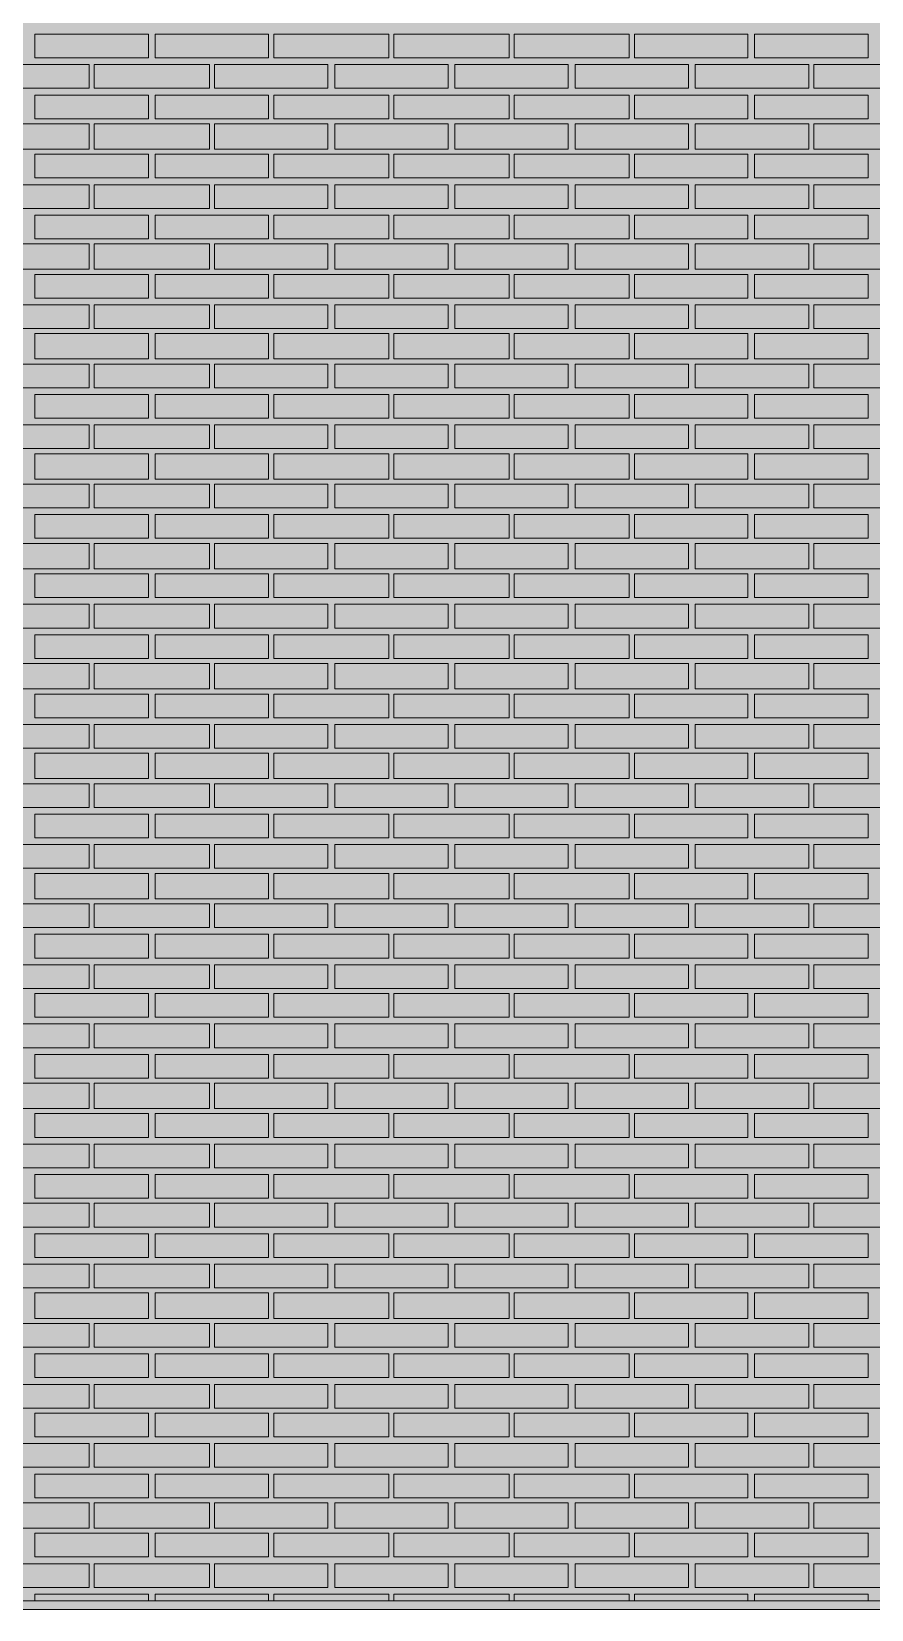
# Model space of a CAD drawing. Header units: millimetres. Extents: x -28928 to 100580, y -22867 to 36490.
# Drawn here: x -10621 to -8523, y 16322 to 20267 of the extents above; entities that cross this region are included whole.
import ezdxf

# ---------------------------------------------------------------- set-up
doc = ezdxf.new("R2010")
doc.units = ezdxf.units.MM
doc.layers.add('PDF _Геометрия', color=7, linetype='Continuous', true_color=0x8f8e8d)
doc.layers.add('PDF _Сплошная заливка', color=7, linetype='Continuous', true_color=0xffffff)

msp = doc.modelspace()

# ---------------------------------------------------------------- hatches: boundary and pattern name
at = {"layer": 'PDF _Сплошная заливка', "true_color": 0xdcd6cf, "transparency": 33554559}
msp.add_hatch(color=254, dxfattribs=at).paths.add_polyline_path([(-18676.6, 16343.4), (-18676.6, 19592.6), (-17276.3, 19592.6), (-17276.3, 16343.4), (19112.6, 16343.4), (19112.6, 30089.1), (-21853.9, 30089.1), (-21853.9, 16343.4), (-21375.9, 16343.4), (-21375.9, 19592.6), (-19277.4, 19592.6), (-19277.4, 16343.4)])

# ---------------------------------------------------------------- linework, layer by layer
at = {"layer": 'PDF _Геометрия', "color": 7, "lineweight": 9}
msp.add_lwpolyline([(-21375.9, 16343.4), (-21853.9, 16343.4), (-21375.9, 16343.4), (-21853.9, 16343.4), (-21375.9, 16343.4), (-21375.9, 19592.6), (-19277.4, 19592.6), (-19277.4, 16343.4), (-18676.6, 16343.4), (-18676.6, 19592.6), (-17276.3, 19592.6), (-17276.3, 16343.4), (19112.6, 16343.4), (19112.6, 30089.1), (19112.6, 16343.4), (19133.7, 16343.4), (19133.7, 30089.1), (19133.7, 16343.4), (52641.4, 16343.4)], dxfattribs=at)
at = {"layer": 'PDF _Геометрия', "lineweight": 9}
for points in [[(-10329.3, 20201.8), (-10473.2, 20201.8), (-10612.8, 20201.8), (-10612.8, 20261), (-10473.2, 20261), (-10329.3, 20261)], [(-10028.9, 20201.8), (-10172.8, 20201.8), (-10312.4, 20201.8), (-10312.4, 20261), (-10172.8, 20261), (-10028.9, 20261)], [(-9728.6, 20201.8), (-9872.4, 20201.8), (-10016.3, 20201.8), (-10016.3, 20261), (-9872.4, 20261), (-9728.6, 20261)], [(-9428.2, 20201.8), (-9572, 20201.8), (-9715.9, 20201.8), (-9715.9, 20261), (-9572, 20261), (-9428.2, 20261)], [(-9127.8, 20201.8), (-9271.6, 20201.8), (-9415.5, 20201.8), (-9415.5, 20261), (-9271.6, 20261), (-9127.8, 20261)], [(-8831.6, 20201.8), (-8971.3, 20201.8), (-9115.1, 20201.8), (-9115.1, 20261), (-8971.3, 20261), (-8831.6, 20261)], [(-8531.3, 20201.8), (-8670.9, 20201.8), (-8814.7, 20201.8), (-8814.7, 20261), (-8670.9, 20261), (-8531.3, 20261)], [(-10477.4, 20184.9), (-10477.4, 20125.7), (-10765.1, 20125.7), (-10765.1, 20184.9)], [(-10177, 20184.9), (-10177, 20125.7), (-10464.7, 20125.7), (-10464.7, 20184.9)], [(-9880.9, 20184.9), (-9880.9, 20125.7), (-10164.3, 20125.7), (-10164.3, 20184.9)], [(-9580.5, 20184.9), (-9580.5, 20125.7), (-9863.9, 20125.7), (-9863.9, 20184.9)], [(-9280.1, 20184.9), (-9280.1, 20125.7), (-9563.6, 20125.7), (-9563.6, 20184.9)], [(-8979.7, 20184.9), (-8979.7, 20125.7), (-9263.2, 20125.7), (-9263.2, 20184.9)], [(-8679.3, 20184.9), (-8679.3, 20125.7), (-8962.8, 20125.7), (-8962.8, 20184.9)], [(-8378.9, 20184.9), (-8378.9, 20125.7), (-8666.6, 20125.7), (-8666.6, 20184.9)], [(-10329.3, 20049.5), (-10473.2, 20049.5), (-10612.8, 20049.5), (-10612.8, 20108.7), (-10473.2, 20108.7), (-10329.3, 20108.7)], [(-10028.9, 20049.5), (-10172.8, 20049.5), (-10312.4, 20049.5), (-10312.4, 20108.7), (-10172.8, 20108.7), (-10028.9, 20108.7)], [(-9728.6, 20049.5), (-9872.4, 20049.5), (-10016.3, 20049.5), (-10016.3, 20108.7), (-9872.4, 20108.7), (-9728.6, 20108.7)], [(-9428.2, 20049.5), (-9572, 20049.5), (-9715.9, 20049.5), (-9715.9, 20108.7), (-9572, 20108.7), (-9428.2, 20108.7)], [(-9127.8, 20049.5), (-9271.6, 20049.5), (-9415.5, 20049.5), (-9415.5, 20108.7), (-9271.6, 20108.7), (-9127.8, 20108.7)], [(-8831.6, 20049.5), (-8971.3, 20049.5), (-9115.1, 20049.5), (-9115.1, 20108.7), (-8971.3, 20108.7), (-8831.6, 20108.7)], [(-8531.3, 20049.5), (-8670.9, 20049.5), (-8814.7, 20049.5), (-8814.7, 20108.7), (-8670.9, 20108.7), (-8531.3, 20108.7)], [(-10477.4, 20036.8), (-10477.4, 19973.4), (-10765.1, 19973.4), (-10765.1, 20036.8)], [(-10177, 20036.8), (-10177, 19973.4), (-10464.7, 19973.4), (-10464.7, 20036.8)], [(-9880.9, 20036.8), (-9880.9, 19973.4), (-10164.3, 19973.4), (-10164.3, 20036.8)], [(-9580.5, 20036.8), (-9580.5, 19973.4), (-9863.9, 19973.4), (-9863.9, 20036.8)], [(-9280.1, 20036.8), (-9280.1, 19973.4), (-9563.6, 19973.4), (-9563.6, 20036.8)], [(-8979.7, 20036.8), (-8979.7, 19973.4), (-9263.2, 19973.4), (-9263.2, 20036.8)], [(-8679.3, 20036.8), (-8679.3, 19973.4), (-8962.8, 19973.4), (-8962.8, 20036.8)], [(-8378.9, 20036.8), (-8378.9, 19973.4), (-8666.6, 19973.4), (-8666.6, 20036.8)], [(-10329.3, 19901.4), (-10473.2, 19901.4), (-10612.8, 19901.4), (-10612.8, 19960.7), (-10473.2, 19960.7), (-10329.3, 19960.7)], [(-10028.9, 19901.4), (-10172.8, 19901.4), (-10312.4, 19901.4), (-10312.4, 19960.7), (-10172.8, 19960.7), (-10028.9, 19960.7)], [(-9728.6, 19901.4), (-9872.4, 19901.4), (-10016.3, 19901.4), (-10016.3, 19960.7), (-9872.4, 19960.7), (-9728.6, 19960.7)], [(-9428.2, 19901.4), (-9572, 19901.4), (-9715.9, 19901.4), (-9715.9, 19960.7), (-9572, 19960.7), (-9428.2, 19960.7)], [(-9127.8, 19901.4), (-9271.6, 19901.4), (-9415.5, 19901.4), (-9415.5, 19960.7), (-9271.6, 19960.7), (-9127.8, 19960.7)], [(-8831.6, 19901.4), (-8971.3, 19901.4), (-9115.1, 19901.4), (-9115.1, 19960.7), (-8971.3, 19960.7), (-8831.6, 19960.7)], [(-8531.3, 19901.4), (-8670.9, 19901.4), (-8814.7, 19901.4), (-8814.7, 19960.7), (-8670.9, 19960.7), (-8531.3, 19960.7)], [(-10477.4, 19884.5), (-10477.4, 19825.3), (-10765.1, 19825.3), (-10765.1, 19884.5)], [(-10177, 19884.5), (-10177, 19825.3), (-10464.7, 19825.3), (-10464.7, 19884.5)], [(-9880.9, 19884.5), (-9880.9, 19825.3), (-10164.3, 19825.3), (-10164.3, 19884.5)], [(-9580.5, 19884.5), (-9580.5, 19825.3), (-9863.9, 19825.3), (-9863.9, 19884.5)], [(-9280.1, 19884.5), (-9280.1, 19825.3), (-9563.6, 19825.3), (-9563.6, 19884.5)], [(-8979.7, 19884.5), (-8979.7, 19825.3), (-9263.2, 19825.3), (-9263.2, 19884.5)], [(-8679.3, 19884.5), (-8679.3, 19825.3), (-8962.8, 19825.3), (-8962.8, 19884.5)], [(-8378.9, 19884.5), (-8378.9, 19825.3), (-8666.6, 19825.3), (-8666.6, 19884.5)], [(-10329.3, 19749.1), (-10473.2, 19749.1), (-10612.8, 19749.1), (-10612.8, 19808.4), (-10473.2, 19808.4), (-10329.3, 19808.4)], [(-10028.9, 19749.1), (-10172.8, 19749.1), (-10312.4, 19749.1), (-10312.4, 19808.4), (-10172.8, 19808.4), (-10028.9, 19808.4)], [(-9728.6, 19749.1), (-9872.4, 19749.1), (-10016.3, 19749.1), (-10016.3, 19808.4), (-9872.4, 19808.4), (-9728.6, 19808.4)], [(-9428.2, 19749.1), (-9572, 19749.1), (-9715.9, 19749.1), (-9715.9, 19808.4), (-9572, 19808.4), (-9428.2, 19808.4)], [(-9127.8, 19749.1), (-9271.6, 19749.1), (-9415.5, 19749.1), (-9415.5, 19808.4), (-9271.6, 19808.4), (-9127.8, 19808.4)], [(-8831.6, 19749.1), (-8971.3, 19749.1), (-9115.1, 19749.1), (-9115.1, 19808.4), (-8971.3, 19808.4), (-8831.6, 19808.4)], [(-8531.3, 19749.1), (-8670.9, 19749.1), (-8814.7, 19749.1), (-8814.7, 19808.4), (-8670.9, 19808.4), (-8531.3, 19808.4)], [(-10477.4, 19736.4), (-10477.4, 19673), (-10765.1, 19673), (-10765.1, 19736.4)], [(-10177, 19736.4), (-10177, 19673), (-10464.7, 19673), (-10464.7, 19736.4)], [(-9880.9, 19736.4), (-9880.9, 19673), (-10164.3, 19673), (-10164.3, 19736.4)], [(-9580.5, 19736.4), (-9580.5, 19673), (-9863.9, 19673), (-9863.9, 19736.4)], [(-9280.1, 19736.4), (-9280.1, 19673), (-9563.6, 19673), (-9563.6, 19736.4)], [(-8979.7, 19736.4), (-8979.7, 19673), (-9263.2, 19673), (-9263.2, 19736.4)], [(-8679.3, 19736.4), (-8679.3, 19673), (-8962.8, 19673), (-8962.8, 19736.4)], [(-8378.9, 19736.4), (-8378.9, 19673), (-8666.6, 19673), (-8666.6, 19736.4)], [(-10329.3, 19601), (-10473.2, 19601), (-10612.8, 19601), (-10612.8, 19660.3), (-10473.2, 19660.3), (-10329.3, 19660.3)], [(-10028.9, 19601), (-10172.8, 19601), (-10312.4, 19601), (-10312.4, 19660.3), (-10172.8, 19660.3), (-10028.9, 19660.3)], [(-9728.6, 19601), (-9872.4, 19601), (-10016.3, 19601), (-10016.3, 19660.3), (-9872.4, 19660.3), (-9728.6, 19660.3)], [(-9428.2, 19601), (-9572, 19601), (-9715.9, 19601), (-9715.9, 19660.3), (-9572, 19660.3), (-9428.2, 19660.3)], [(-9127.8, 19601), (-9271.6, 19601), (-9415.5, 19601), (-9415.5, 19660.3), (-9271.6, 19660.3), (-9127.8, 19660.3)], [(-8831.6, 19601), (-8971.3, 19601), (-9115.1, 19601), (-9115.1, 19660.3), (-8971.3, 19660.3), (-8831.6, 19660.3)], [(-8531.3, 19601), (-8670.9, 19601), (-8814.7, 19601), (-8814.7, 19660.3), (-8670.9, 19660.3), (-8531.3, 19660.3)], [(-10477.4, 19584.1), (-10477.4, 19524.9), (-10765.1, 19524.9), (-10765.1, 19584.1)], [(-10177, 19584.1), (-10177, 19524.9), (-10464.7, 19524.9), (-10464.7, 19584.1)], [(-9880.9, 19584.1), (-9880.9, 19524.9), (-10164.3, 19524.9), (-10164.3, 19584.1)], [(-9580.5, 19584.1), (-9580.5, 19524.9), (-9863.9, 19524.9), (-9863.9, 19584.1)], [(-9280.1, 19584.1), (-9280.1, 19524.9), (-9563.6, 19524.9), (-9563.6, 19584.1)], [(-8979.7, 19584.1), (-8979.7, 19524.9), (-9263.2, 19524.9), (-9263.2, 19584.1)], [(-8679.3, 19584.1), (-8679.3, 19524.9), (-8962.8, 19524.9), (-8962.8, 19584.1)], [(-8378.9, 19584.1), (-8378.9, 19524.9), (-8666.6, 19524.9), (-8666.6, 19584.1)], [(-10329.3, 19448.7), (-10473.2, 19448.7), (-10612.8, 19448.7), (-10612.8, 19512.2), (-10473.2, 19512.2), (-10329.3, 19512.2)], [(-10028.9, 19448.7), (-10172.8, 19448.7), (-10312.4, 19448.7), (-10312.4, 19512.2), (-10172.8, 19512.2), (-10028.9, 19512.2)], [(-9728.6, 19448.7), (-9872.4, 19448.7), (-10016.3, 19448.7), (-10016.3, 19512.2), (-9872.4, 19512.2), (-9728.6, 19512.2)], [(-9428.2, 19448.7), (-9572, 19448.7), (-9715.9, 19448.7), (-9715.9, 19512.2), (-9572, 19512.2), (-9428.2, 19512.2)], [(-9127.8, 19448.7), (-9271.6, 19448.7), (-9415.5, 19448.7), (-9415.5, 19512.2), (-9271.6, 19512.2), (-9127.8, 19512.2)], [(-8831.6, 19448.7), (-8971.3, 19448.7), (-9115.1, 19448.7), (-9115.1, 19512.2), (-8971.3, 19512.2), (-8831.6, 19512.2)], [(-8531.3, 19448.7), (-8670.9, 19448.7), (-8814.7, 19448.7), (-8814.7, 19512.2), (-8670.9, 19512.2), (-8531.3, 19512.2)], [(-10477.4, 19436), (-10477.4, 19376.8), (-10765.1, 19376.8), (-10765.1, 19436)], [(-10177, 19436), (-10177, 19376.8), (-10464.7, 19376.8), (-10464.7, 19436)], [(-9880.9, 19436), (-9880.9, 19376.8), (-10164.3, 19376.8), (-10164.3, 19436)], [(-9580.5, 19436), (-9580.5, 19376.8), (-9863.9, 19376.8), (-9863.9, 19436)], [(-9280.1, 19436), (-9280.1, 19376.8), (-9563.6, 19376.8), (-9563.6, 19436)], [(-8979.7, 19436), (-8979.7, 19376.8), (-9263.2, 19376.8), (-9263.2, 19436)], [(-8679.3, 19436), (-8679.3, 19376.8), (-8962.8, 19376.8), (-8962.8, 19436)], [(-8378.9, 19436), (-8378.9, 19376.8), (-8666.6, 19376.8), (-8666.6, 19436)], [(-10329.3, 19300.7), (-10473.2, 19300.7), (-10612.8, 19300.7), (-10612.8, 19359.9), (-10473.2, 19359.9), (-10329.3, 19359.9)], [(-10028.9, 19300.7), (-10172.8, 19300.7), (-10312.4, 19300.7), (-10312.4, 19359.9), (-10172.8, 19359.9), (-10028.9, 19359.9)], [(-9728.6, 19300.7), (-9872.4, 19300.7), (-10016.3, 19300.7), (-10016.3, 19359.9), (-9872.4, 19359.9), (-9728.6, 19359.9)], [(-9428.2, 19300.7), (-9572, 19300.7), (-9715.9, 19300.7), (-9715.9, 19359.9), (-9572, 19359.9), (-9428.2, 19359.9)], [(-9127.8, 19300.7), (-9271.6, 19300.7), (-9415.5, 19300.7), (-9415.5, 19359.9), (-9271.6, 19359.9), (-9127.8, 19359.9)], [(-8831.6, 19300.7), (-8971.3, 19300.7), (-9115.1, 19300.7), (-9115.1, 19359.9), (-8971.3, 19359.9), (-8831.6, 19359.9)], [(-8531.3, 19300.7), (-8670.9, 19300.7), (-8814.7, 19300.7), (-8814.7, 19359.9), (-8670.9, 19359.9), (-8531.3, 19359.9)], [(-10477.4, 19283.7), (-10477.4, 19224.5), (-10765.1, 19224.5), (-10765.1, 19283.7)], [(-10177, 19283.7), (-10177, 19224.5), (-10464.7, 19224.5), (-10464.7, 19283.7)], [(-9880.9, 19283.7), (-9880.9, 19224.5), (-10164.3, 19224.5), (-10164.3, 19283.7)], [(-9580.5, 19283.7), (-9580.5, 19224.5), (-9863.9, 19224.5), (-9863.9, 19283.7)], [(-9280.1, 19283.7), (-9280.1, 19224.5), (-9563.6, 19224.5), (-9563.6, 19283.7)], [(-8979.7, 19283.7), (-8979.7, 19224.5), (-9263.2, 19224.5), (-9263.2, 19283.7)], [(-8679.3, 19283.7), (-8679.3, 19224.5), (-8962.8, 19224.5), (-8962.8, 19283.7)], [(-8378.9, 19283.7), (-8378.9, 19224.5), (-8666.6, 19224.5), (-8666.6, 19283.7)], [(-10329.3, 19148.4), (-10473.2, 19148.4), (-10612.8, 19148.4), (-10612.8, 19211.8), (-10473.2, 19211.8), (-10329.3, 19211.8)], [(-10028.9, 19148.4), (-10172.8, 19148.4), (-10312.4, 19148.4), (-10312.4, 19211.8), (-10172.8, 19211.8), (-10028.9, 19211.8)], [(-9728.6, 19148.4), (-9872.4, 19148.4), (-10016.3, 19148.4), (-10016.3, 19211.8), (-9872.4, 19211.8), (-9728.6, 19211.8)], [(-9428.2, 19148.4), (-9572, 19148.4), (-9715.9, 19148.4), (-9715.9, 19211.8), (-9572, 19211.8), (-9428.2, 19211.8)], [(-9127.8, 19148.4), (-9271.6, 19148.4), (-9415.5, 19148.4), (-9415.5, 19211.8), (-9271.6, 19211.8), (-9127.8, 19211.8)], [(-8831.6, 19148.4), (-8971.3, 19148.4), (-9115.1, 19148.4), (-9115.1, 19211.8), (-8971.3, 19211.8), (-8831.6, 19211.8)], [(-8531.3, 19148.4), (-8670.9, 19148.4), (-8814.7, 19148.4), (-8814.7, 19211.8), (-8670.9, 19211.8), (-8531.3, 19211.8)], [(-10477.4, 19135.7), (-10477.4, 19076.4), (-10765.1, 19076.4), (-10765.1, 19135.7)], [(-10177, 19135.7), (-10177, 19076.4), (-10464.7, 19076.4), (-10464.7, 19135.7)], [(-9880.9, 19135.7), (-9880.9, 19076.4), (-10164.3, 19076.4), (-10164.3, 19135.7)], [(-9580.5, 19135.7), (-9580.5, 19076.4), (-9863.9, 19076.4), (-9863.9, 19135.7)], [(-9280.1, 19135.7), (-9280.1, 19076.4), (-9563.6, 19076.4), (-9563.6, 19135.7)], [(-8979.7, 19135.7), (-8979.7, 19076.4), (-9263.2, 19076.4), (-9263.2, 19135.7)], [(-8679.3, 19135.7), (-8679.3, 19076.4), (-8962.8, 19076.4), (-8962.8, 19135.7)], [(-8378.9, 19135.7), (-8378.9, 19076.4), (-8666.6, 19076.4), (-8666.6, 19135.7)], [(-10329.3, 19000.3), (-10473.2, 19000.3), (-10612.8, 19000.3), (-10612.8, 19059.5), (-10473.2, 19059.5), (-10329.3, 19059.5)], [(-10028.9, 19000.3), (-10172.8, 19000.3), (-10312.4, 19000.3), (-10312.4, 19059.5), (-10172.8, 19059.5), (-10028.9, 19059.5)], [(-9728.6, 19000.3), (-9872.4, 19000.3), (-10016.3, 19000.3), (-10016.3, 19059.5), (-9872.4, 19059.5), (-9728.6, 19059.5)], [(-9428.2, 19000.3), (-9572, 19000.3), (-9715.9, 19000.3), (-9715.9, 19059.5), (-9572, 19059.5), (-9428.2, 19059.5)], [(-9127.8, 19000.3), (-9271.6, 19000.3), (-9415.5, 19000.3), (-9415.5, 19059.5), (-9271.6, 19059.5), (-9127.8, 19059.5)], [(-8831.6, 19000.3), (-8971.3, 19000.3), (-9115.1, 19000.3), (-9115.1, 19059.5), (-8971.3, 19059.5), (-8831.6, 19059.5)], [(-8531.3, 19000.3), (-8670.9, 19000.3), (-8814.7, 19000.3), (-8814.7, 19059.5), (-8670.9, 19059.5), (-8531.3, 19059.5)], [(-10477.4, 18987.6), (-10477.4, 18924.1), (-10765.1, 18924.1), (-10765.1, 18987.6)], [(-10177, 18987.6), (-10177, 18924.1), (-10464.7, 18924.1), (-10464.7, 18987.6)], [(-9880.9, 18987.6), (-9880.9, 18924.1), (-10164.3, 18924.1), (-10164.3, 18987.6)], [(-9580.5, 18987.6), (-9580.5, 18924.1), (-9863.9, 18924.1), (-9863.9, 18987.6)], [(-9280.1, 18987.6), (-9280.1, 18924.1), (-9563.6, 18924.1), (-9563.6, 18987.6)], [(-8979.7, 18987.6), (-8979.7, 18924.1), (-9263.2, 18924.1), (-9263.2, 18987.6)], [(-8679.3, 18987.6), (-8679.3, 18924.1), (-8962.8, 18924.1), (-8962.8, 18987.6)], [(-8378.9, 18987.6), (-8378.9, 18924.1), (-8666.6, 18924.1), (-8666.6, 18987.6)], [(-10329.3, 18852.2), (-10473.2, 18852.2), (-10612.8, 18852.2), (-10612.8, 18911.4), (-10473.2, 18911.4), (-10329.3, 18911.4)], [(-10028.9, 18852.2), (-10172.8, 18852.2), (-10312.4, 18852.2), (-10312.4, 18911.4), (-10172.8, 18911.4), (-10028.9, 18911.4)], [(-9728.6, 18852.2), (-9872.4, 18852.2), (-10016.3, 18852.2), (-10016.3, 18911.4), (-9872.4, 18911.4), (-9728.6, 18911.4)], [(-9428.2, 18852.2), (-9572, 18852.2), (-9715.9, 18852.2), (-9715.9, 18911.4), (-9572, 18911.4), (-9428.2, 18911.4)], [(-9127.8, 18852.2), (-9271.6, 18852.2), (-9415.5, 18852.2), (-9415.5, 18911.4), (-9271.6, 18911.4), (-9127.8, 18911.4)], [(-8831.6, 18852.2), (-8971.3, 18852.2), (-9115.1, 18852.2), (-9115.1, 18911.4), (-8971.3, 18911.4), (-8831.6, 18911.4)], [(-8531.3, 18852.2), (-8670.9, 18852.2), (-8814.7, 18852.2), (-8814.7, 18911.4), (-8670.9, 18911.4), (-8531.3, 18911.4)], [(-10477.4, 18835.3), (-10477.4, 18776), (-10765.1, 18776), (-10765.1, 18835.3)], [(-10177, 18835.3), (-10177, 18776), (-10464.7, 18776), (-10464.7, 18835.3)], [(-9880.9, 18835.3), (-9880.9, 18776), (-10164.3, 18776), (-10164.3, 18835.3)], [(-9580.5, 18835.3), (-9580.5, 18776), (-9863.9, 18776), (-9863.9, 18835.3)], [(-9280.1, 18835.3), (-9280.1, 18776), (-9563.6, 18776), (-9563.6, 18835.3)], [(-8979.7, 18835.3), (-8979.7, 18776), (-9263.2, 18776), (-9263.2, 18835.3)], [(-8679.3, 18835.3), (-8679.3, 18776), (-8962.8, 18776), (-8962.8, 18835.3)], [(-8378.9, 18835.3), (-8378.9, 18776), (-8666.6, 18776), (-8666.6, 18835.3)], [(-10329.3, 18699.9), (-10473.2, 18699.9), (-10612.8, 18699.9), (-10612.8, 18759.1), (-10473.2, 18759.1), (-10329.3, 18759.1)], [(-10028.9, 18699.9), (-10172.8, 18699.9), (-10312.4, 18699.9), (-10312.4, 18759.1), (-10172.8, 18759.1), (-10028.9, 18759.1)], [(-9728.6, 18699.9), (-9872.4, 18699.9), (-10016.3, 18699.9), (-10016.3, 18759.1), (-9872.4, 18759.1), (-9728.6, 18759.1)], [(-9428.2, 18699.9), (-9572, 18699.9), (-9715.9, 18699.9), (-9715.9, 18759.1), (-9572, 18759.1), (-9428.2, 18759.1)], [(-9127.8, 18699.9), (-9271.6, 18699.9), (-9415.5, 18699.9), (-9415.5, 18759.1), (-9271.6, 18759.1), (-9127.8, 18759.1)], [(-8831.6, 18699.9), (-8971.3, 18699.9), (-9115.1, 18699.9), (-9115.1, 18759.1), (-8971.3, 18759.1), (-8831.6, 18759.1)], [(-8531.3, 18699.9), (-8670.9, 18699.9), (-8814.7, 18699.9), (-8814.7, 18759.1), (-8670.9, 18759.1), (-8531.3, 18759.1)], [(-10477.4, 18687.2), (-10477.4, 18623.7), (-10765.1, 18623.7), (-10765.1, 18687.2)], [(-10177, 18687.2), (-10177, 18623.7), (-10464.7, 18623.7), (-10464.7, 18687.2)], [(-9880.9, 18687.2), (-9880.9, 18623.7), (-10164.3, 18623.7), (-10164.3, 18687.2)], [(-9580.5, 18687.2), (-9580.5, 18623.7), (-9863.9, 18623.7), (-9863.9, 18687.2)], [(-9280.1, 18687.2), (-9280.1, 18623.7), (-9563.6, 18623.7), (-9563.6, 18687.2)], [(-8979.7, 18687.2), (-8979.7, 18623.7), (-9263.2, 18623.7), (-9263.2, 18687.2)], [(-8679.3, 18687.2), (-8679.3, 18623.7), (-8962.8, 18623.7), (-8962.8, 18687.2)], [(-8378.9, 18687.2), (-8378.9, 18623.7), (-8666.6, 18623.7), (-8666.6, 18687.2)], [(-10329.3, 18551.8), (-10473.2, 18551.8), (-10612.8, 18551.8), (-10612.8, 18611), (-10473.2, 18611), (-10329.3, 18611)], [(-10028.9, 18551.8), (-10172.8, 18551.8), (-10312.4, 18551.8), (-10312.4, 18611), (-10172.8, 18611), (-10028.9, 18611)], [(-9728.6, 18551.8), (-9872.4, 18551.8), (-10016.3, 18551.8), (-10016.3, 18611), (-9872.4, 18611), (-9728.6, 18611)], [(-9428.2, 18551.8), (-9572, 18551.8), (-9715.9, 18551.8), (-9715.9, 18611), (-9572, 18611), (-9428.2, 18611)], [(-9127.8, 18551.8), (-9271.6, 18551.8), (-9415.5, 18551.8), (-9415.5, 18611), (-9271.6, 18611), (-9127.8, 18611)], [(-8831.6, 18551.8), (-8971.3, 18551.8), (-9115.1, 18551.8), (-9115.1, 18611), (-8971.3, 18611), (-8831.6, 18611)], [(-8531.3, 18551.8), (-8670.9, 18551.8), (-8814.7, 18551.8), (-8814.7, 18611), (-8670.9, 18611), (-8531.3, 18611)], [(-10477.4, 18534.9), (-10477.4, 18475.7), (-10765.1, 18475.7), (-10765.1, 18534.9)], [(-10177, 18534.9), (-10177, 18475.7), (-10464.7, 18475.7), (-10464.7, 18534.9)], [(-9880.9, 18534.9), (-9880.9, 18475.7), (-10164.3, 18475.7), (-10164.3, 18534.9)], [(-9580.5, 18534.9), (-9580.5, 18475.7), (-9863.9, 18475.7), (-9863.9, 18534.9)], [(-9280.1, 18534.9), (-9280.1, 18475.7), (-9563.6, 18475.7), (-9563.6, 18534.9)], [(-8979.7, 18534.9), (-8979.7, 18475.7), (-9263.2, 18475.7), (-9263.2, 18534.9)], [(-8679.3, 18534.9), (-8679.3, 18475.7), (-8962.8, 18475.7), (-8962.8, 18534.9)], [(-8378.9, 18534.9), (-8378.9, 18475.7), (-8666.6, 18475.7), (-8666.6, 18534.9)], [(-10329.3, 18399.5), (-10473.2, 18399.5), (-10612.8, 18399.5), (-10612.8, 18463), (-10473.2, 18463), (-10329.3, 18463)], [(-10028.9, 18399.5), (-10172.8, 18399.5), (-10312.4, 18399.5), (-10312.4, 18463), (-10172.8, 18463), (-10028.9, 18463)], [(-9728.6, 18399.5), (-9872.4, 18399.5), (-10016.3, 18399.5), (-10016.3, 18463), (-9872.4, 18463), (-9728.6, 18463)], [(-9428.2, 18399.5), (-9572, 18399.5), (-9715.9, 18399.5), (-9715.9, 18463), (-9572, 18463), (-9428.2, 18463)], [(-9127.8, 18399.5), (-9271.6, 18399.5), (-9415.5, 18399.5), (-9415.5, 18463), (-9271.6, 18463), (-9127.8, 18463)], [(-8831.6, 18399.5), (-8971.3, 18399.5), (-9115.1, 18399.5), (-9115.1, 18463), (-8971.3, 18463), (-8831.6, 18463)], [(-8531.3, 18399.5), (-8670.9, 18399.5), (-8814.7, 18399.5), (-8814.7, 18463), (-8670.9, 18463), (-8531.3, 18463)], [(-10477.4, 18386.8), (-10477.4, 18327.6), (-10765.1, 18327.6), (-10765.1, 18386.8)], [(-10177, 18386.8), (-10177, 18327.6), (-10464.7, 18327.6), (-10464.7, 18386.8)], [(-9880.9, 18386.8), (-9880.9, 18327.6), (-10164.3, 18327.6), (-10164.3, 18386.8)], [(-9580.5, 18386.8), (-9580.5, 18327.6), (-9863.9, 18327.6), (-9863.9, 18386.8)], [(-9280.1, 18386.8), (-9280.1, 18327.6), (-9563.6, 18327.6), (-9563.6, 18386.8)], [(-8979.7, 18386.8), (-8979.7, 18327.6), (-9263.2, 18327.6), (-9263.2, 18386.8)], [(-8679.3, 18386.8), (-8679.3, 18327.6), (-8962.8, 18327.6), (-8962.8, 18386.8)], [(-8378.9, 18386.8), (-8378.9, 18327.6), (-8666.6, 18327.6), (-8666.6, 18386.8)], [(-10329.3, 18251.4), (-10473.2, 18251.4), (-10612.8, 18251.4), (-10612.8, 18310.7), (-10473.2, 18310.7), (-10329.3, 18310.7)], [(-10028.9, 18251.4), (-10172.8, 18251.4), (-10312.4, 18251.4), (-10312.4, 18310.7), (-10172.8, 18310.7), (-10028.9, 18310.7)], [(-9728.6, 18251.4), (-9872.4, 18251.4), (-10016.3, 18251.4), (-10016.3, 18310.7), (-9872.4, 18310.7), (-9728.6, 18310.7)], [(-9428.2, 18251.4), (-9572, 18251.4), (-9715.9, 18251.4), (-9715.9, 18310.7), (-9572, 18310.7), (-9428.2, 18310.7)], [(-9127.8, 18251.4), (-9271.6, 18251.4), (-9415.5, 18251.4), (-9415.5, 18310.7), (-9271.6, 18310.7), (-9127.8, 18310.7)], [(-8831.6, 18251.4), (-8971.3, 18251.4), (-9115.1, 18251.4), (-9115.1, 18310.7), (-8971.3, 18310.7), (-8831.6, 18310.7)], [(-8531.3, 18251.4), (-8670.9, 18251.4), (-8814.7, 18251.4), (-8814.7, 18310.7), (-8670.9, 18310.7), (-8531.3, 18310.7)], [(-10477.4, 18234.5), (-10477.4, 18175.3), (-10765.1, 18175.3), (-10765.1, 18234.5)], [(-10177, 18234.5), (-10177, 18175.3), (-10464.7, 18175.3), (-10464.7, 18234.5)], [(-9880.9, 18234.5), (-9880.9, 18175.3), (-10164.3, 18175.3), (-10164.3, 18234.5)], [(-9580.5, 18234.5), (-9580.5, 18175.3), (-9863.9, 18175.3), (-9863.9, 18234.5)], [(-9280.1, 18234.5), (-9280.1, 18175.3), (-9563.6, 18175.3), (-9563.6, 18234.5)], [(-8979.7, 18234.5), (-8979.7, 18175.3), (-9263.2, 18175.3), (-9263.2, 18234.5)], [(-8679.3, 18234.5), (-8679.3, 18175.3), (-8962.8, 18175.3), (-8962.8, 18234.5)], [(-8378.9, 18234.5), (-8378.9, 18175.3), (-8666.6, 18175.3), (-8666.6, 18234.5)], [(-10329.3, 18099.1), (-10473.2, 18099.1), (-10612.8, 18099.1), (-10612.8, 18162.6), (-10473.2, 18162.6), (-10329.3, 18162.6)], [(-10028.9, 18099.1), (-10172.8, 18099.1), (-10312.4, 18099.1), (-10312.4, 18162.6), (-10172.8, 18162.6), (-10028.9, 18162.6)], [(-9728.6, 18099.1), (-9872.4, 18099.1), (-10016.3, 18099.1), (-10016.3, 18162.6), (-9872.4, 18162.6), (-9728.6, 18162.6)], [(-9428.2, 18099.1), (-9572, 18099.1), (-9715.9, 18099.1), (-9715.9, 18162.6), (-9572, 18162.6), (-9428.2, 18162.6)], [(-9127.8, 18099.1), (-9271.6, 18099.1), (-9415.5, 18099.1), (-9415.5, 18162.6), (-9271.6, 18162.6), (-9127.8, 18162.6)], [(-8831.6, 18099.1), (-8971.3, 18099.1), (-9115.1, 18099.1), (-9115.1, 18162.6), (-8971.3, 18162.6), (-8831.6, 18162.6)], [(-8531.3, 18099.1), (-8670.9, 18099.1), (-8814.7, 18099.1), (-8814.7, 18162.6), (-8670.9, 18162.6), (-8531.3, 18162.6)], [(-10477.4, 18086.4), (-10477.4, 18027.2), (-10765.1, 18027.2), (-10765.1, 18086.4)], [(-10177, 18086.4), (-10177, 18027.2), (-10464.7, 18027.2), (-10464.7, 18086.4)], [(-9880.9, 18086.4), (-9880.9, 18027.2), (-10164.3, 18027.2), (-10164.3, 18086.4)], [(-9580.5, 18086.4), (-9580.5, 18027.2), (-9863.9, 18027.2), (-9863.9, 18086.4)], [(-9280.1, 18086.4), (-9280.1, 18027.2), (-9563.6, 18027.2), (-9563.6, 18086.4)], [(-8979.7, 18086.4), (-8979.7, 18027.2), (-9263.2, 18027.2), (-9263.2, 18086.4)], [(-8679.3, 18086.4), (-8679.3, 18027.2), (-8962.8, 18027.2), (-8962.8, 18086.4)], [(-8378.9, 18086.4), (-8378.9, 18027.2), (-8666.6, 18027.2), (-8666.6, 18086.4)], [(-10329.3, 17951), (-10473.2, 17951), (-10612.8, 17951), (-10612.8, 18010.3), (-10473.2, 18010.3), (-10329.3, 18010.3)], [(-10028.9, 17951), (-10172.8, 17951), (-10312.4, 17951), (-10312.4, 18010.3), (-10172.8, 18010.3), (-10028.9, 18010.3)], [(-9728.6, 17951), (-9872.4, 17951), (-10016.3, 17951), (-10016.3, 18010.3), (-9872.4, 18010.3), (-9728.6, 18010.3)], [(-9428.2, 17951), (-9572, 17951), (-9715.9, 17951), (-9715.9, 18010.3), (-9572, 18010.3), (-9428.2, 18010.3)], [(-9127.8, 17951), (-9271.6, 17951), (-9415.5, 17951), (-9415.5, 18010.3), (-9271.6, 18010.3), (-9127.8, 18010.3)], [(-8831.6, 17951), (-8971.3, 17951), (-9115.1, 17951), (-9115.1, 18010.3), (-8971.3, 18010.3), (-8831.6, 18010.3)], [(-8531.3, 17951), (-8670.9, 17951), (-8814.7, 17951), (-8814.7, 18010.3), (-8670.9, 18010.3), (-8531.3, 18010.3)], [(-10477.4, 17934.1), (-10477.4, 17874.9), (-10765.1, 17874.9), (-10765.1, 17934.1)], [(-10177, 17934.1), (-10177, 17874.9), (-10464.7, 17874.9), (-10464.7, 17934.1)], [(-9880.9, 17934.1), (-9880.9, 17874.9), (-10164.3, 17874.9), (-10164.3, 17934.1)], [(-9580.5, 17934.1), (-9580.5, 17874.9), (-9863.9, 17874.9), (-9863.9, 17934.1)], [(-9280.1, 17934.1), (-9280.1, 17874.9), (-9563.6, 17874.9), (-9563.6, 17934.1)], [(-8979.7, 17934.1), (-8979.7, 17874.9), (-9263.2, 17874.9), (-9263.2, 17934.1)], [(-8679.3, 17934.1), (-8679.3, 17874.9), (-8962.8, 17874.9), (-8962.8, 17934.1)], [(-8378.9, 17934.1), (-8378.9, 17874.9), (-8666.6, 17874.9), (-8666.6, 17934.1)], [(-10329.3, 17803), (-10473.2, 17803), (-10612.8, 17803), (-10612.8, 17862.2), (-10473.2, 17862.2), (-10329.3, 17862.2)], [(-10028.9, 17803), (-10172.8, 17803), (-10312.4, 17803), (-10312.4, 17862.2), (-10172.8, 17862.2), (-10028.9, 17862.2)], [(-9728.6, 17803), (-9872.4, 17803), (-10016.3, 17803), (-10016.3, 17862.2), (-9872.4, 17862.2), (-9728.6, 17862.2)], [(-9428.2, 17803), (-9572, 17803), (-9715.9, 17803), (-9715.9, 17862.2), (-9572, 17862.2), (-9428.2, 17862.2)], [(-9127.8, 17803), (-9271.6, 17803), (-9415.5, 17803), (-9415.5, 17862.2), (-9271.6, 17862.2), (-9127.8, 17862.2)], [(-8831.6, 17803), (-8971.3, 17803), (-9115.1, 17803), (-9115.1, 17862.2), (-8971.3, 17862.2), (-8831.6, 17862.2)], [(-8531.3, 17803), (-8670.9, 17803), (-8814.7, 17803), (-8814.7, 17862.2), (-8670.9, 17862.2), (-8531.3, 17862.2)], [(-10477.4, 17786), (-10477.4, 17726.8), (-10765.1, 17726.8), (-10765.1, 17786)], [(-10177, 17786), (-10177, 17726.8), (-10464.7, 17726.8), (-10464.7, 17786)], [(-9880.9, 17786), (-9880.9, 17726.8), (-10164.3, 17726.8), (-10164.3, 17786)], [(-9580.5, 17786), (-9580.5, 17726.8), (-9863.9, 17726.8), (-9863.9, 17786)], [(-9280.1, 17786), (-9280.1, 17726.8), (-9563.6, 17726.8), (-9563.6, 17786)], [(-8979.7, 17786), (-8979.7, 17726.8), (-9263.2, 17726.8), (-9263.2, 17786)], [(-8679.3, 17786), (-8679.3, 17726.8), (-8962.8, 17726.8), (-8962.8, 17786)], [(-8378.9, 17786), (-8378.9, 17726.8), (-8666.6, 17726.8), (-8666.6, 17786)], [(-10329.3, 17650.7), (-10473.2, 17650.7), (-10612.8, 17650.7), (-10612.8, 17709.9), (-10473.2, 17709.9), (-10329.3, 17709.9)], [(-10028.9, 17650.7), (-10172.8, 17650.7), (-10312.4, 17650.7), (-10312.4, 17709.9), (-10172.8, 17709.9), (-10028.9, 17709.9)], [(-9728.6, 17650.7), (-9872.4, 17650.7), (-10016.3, 17650.7), (-10016.3, 17709.9), (-9872.4, 17709.9), (-9728.6, 17709.9)], [(-9428.2, 17650.7), (-9572, 17650.7), (-9715.9, 17650.7), (-9715.9, 17709.9), (-9572, 17709.9), (-9428.2, 17709.9)], [(-9127.8, 17650.7), (-9271.6, 17650.7), (-9415.5, 17650.7), (-9415.5, 17709.9), (-9271.6, 17709.9), (-9127.8, 17709.9)], [(-8831.6, 17650.7), (-8971.3, 17650.7), (-9115.1, 17650.7), (-9115.1, 17709.9), (-8971.3, 17709.9), (-8831.6, 17709.9)], [(-8531.3, 17650.7), (-8670.9, 17650.7), (-8814.7, 17650.7), (-8814.7, 17709.9), (-8670.9, 17709.9), (-8531.3, 17709.9)], [(-10477.4, 17638), (-10477.4, 17574.5), (-10765.1, 17574.5), (-10765.1, 17638)], [(-10177, 17638), (-10177, 17574.5), (-10464.7, 17574.5), (-10464.7, 17638)], [(-9880.9, 17638), (-9880.9, 17574.5), (-10164.3, 17574.5), (-10164.3, 17638)], [(-9580.5, 17638), (-9580.5, 17574.5), (-9863.9, 17574.5), (-9863.9, 17638)], [(-9280.1, 17638), (-9280.1, 17574.5), (-9563.6, 17574.5), (-9563.6, 17638)], [(-8979.7, 17638), (-8979.7, 17574.5), (-9263.2, 17574.5), (-9263.2, 17638)], [(-8679.3, 17638), (-8679.3, 17574.5), (-8962.8, 17574.5), (-8962.8, 17638)], [(-8378.9, 17638), (-8378.9, 17574.5), (-8666.6, 17574.5), (-8666.6, 17638)], [(-10329.3, 17502.6), (-10473.2, 17502.6), (-10612.8, 17502.6), (-10612.8, 17561.8), (-10473.2, 17561.8), (-10329.3, 17561.8)], [(-10028.9, 17502.6), (-10172.8, 17502.6), (-10312.4, 17502.6), (-10312.4, 17561.8), (-10172.8, 17561.8), (-10028.9, 17561.8)], [(-9728.6, 17502.6), (-9872.4, 17502.6), (-10016.3, 17502.6), (-10016.3, 17561.8), (-9872.4, 17561.8), (-9728.6, 17561.8)], [(-9428.2, 17502.6), (-9572, 17502.6), (-9715.9, 17502.6), (-9715.9, 17561.8), (-9572, 17561.8), (-9428.2, 17561.8)], [(-9127.8, 17502.6), (-9271.6, 17502.6), (-9415.5, 17502.6), (-9415.5, 17561.8), (-9271.6, 17561.8), (-9127.8, 17561.8)], [(-8831.6, 17502.6), (-8971.3, 17502.6), (-9115.1, 17502.6), (-9115.1, 17561.8), (-8971.3, 17561.8), (-8831.6, 17561.8)], [(-8531.3, 17502.6), (-8670.9, 17502.6), (-8814.7, 17502.6), (-8814.7, 17561.8), (-8670.9, 17561.8), (-8531.3, 17561.8)], [(-10477.4, 17485.7), (-10477.4, 17426.4), (-10765.1, 17426.4), (-10765.1, 17485.7)], [(-10177, 17485.7), (-10177, 17426.4), (-10464.7, 17426.4), (-10464.7, 17485.7)], [(-9880.9, 17485.7), (-9880.9, 17426.4), (-10164.3, 17426.4), (-10164.3, 17485.7)], [(-9580.5, 17485.7), (-9580.5, 17426.4), (-9863.9, 17426.4), (-9863.9, 17485.7)], [(-9280.1, 17485.7), (-9280.1, 17426.4), (-9563.6, 17426.4), (-9563.6, 17485.7)], [(-8979.7, 17485.7), (-8979.7, 17426.4), (-9263.2, 17426.4), (-9263.2, 17485.7)], [(-8679.3, 17485.7), (-8679.3, 17426.4), (-8962.8, 17426.4), (-8962.8, 17485.7)], [(-8378.9, 17485.7), (-8378.9, 17426.4), (-8666.6, 17426.4), (-8666.6, 17485.7)], [(-10329.3, 17350.3), (-10473.2, 17350.3), (-10612.8, 17350.3), (-10612.8, 17409.5), (-10473.2, 17409.5), (-10329.3, 17409.5)], [(-10028.9, 17350.3), (-10172.8, 17350.3), (-10312.4, 17350.3), (-10312.4, 17409.5), (-10172.8, 17409.5), (-10028.9, 17409.5)], [(-9728.6, 17350.3), (-9872.4, 17350.3), (-10016.3, 17350.3), (-10016.3, 17409.5), (-9872.4, 17409.5), (-9728.6, 17409.5)], [(-9428.2, 17350.3), (-9572, 17350.3), (-9715.9, 17350.3), (-9715.9, 17409.5), (-9572, 17409.5), (-9428.2, 17409.5)], [(-9127.8, 17350.3), (-9271.6, 17350.3), (-9415.5, 17350.3), (-9415.5, 17409.5), (-9271.6, 17409.5), (-9127.8, 17409.5)], [(-8831.6, 17350.3), (-8971.3, 17350.3), (-9115.1, 17350.3), (-9115.1, 17409.5), (-8971.3, 17409.5), (-8831.6, 17409.5)], [(-8531.3, 17350.3), (-8670.9, 17350.3), (-8814.7, 17350.3), (-8814.7, 17409.5), (-8670.9, 17409.5), (-8531.3, 17409.5)], [(-10477.4, 17337.6), (-10477.4, 17278.4), (-10765.1, 17278.4), (-10765.1, 17337.6)], [(-10177, 17337.6), (-10177, 17278.4), (-10464.7, 17278.4), (-10464.7, 17337.6)], [(-9880.9, 17337.6), (-9880.9, 17278.4), (-10164.3, 17278.4), (-10164.3, 17337.6)], [(-9580.5, 17337.6), (-9580.5, 17278.4), (-9863.9, 17278.4), (-9863.9, 17337.6)], [(-9280.1, 17337.6), (-9280.1, 17278.4), (-9563.6, 17278.4), (-9563.6, 17337.6)], [(-8979.7, 17337.6), (-8979.7, 17278.4), (-9263.2, 17278.4), (-9263.2, 17337.6)], [(-8679.3, 17337.6), (-8679.3, 17278.4), (-8962.8, 17278.4), (-8962.8, 17337.6)], [(-8378.9, 17337.6), (-8378.9, 17278.4), (-8666.6, 17278.4), (-8666.6, 17337.6)], [(-10329.3, 17202.2), (-10473.2, 17202.2), (-10612.8, 17202.2), (-10612.8, 17261.4), (-10473.2, 17261.4), (-10329.3, 17261.4)], [(-10028.9, 17202.2), (-10172.8, 17202.2), (-10312.4, 17202.2), (-10312.4, 17261.4), (-10172.8, 17261.4), (-10028.9, 17261.4)], [(-9728.6, 17202.2), (-9872.4, 17202.2), (-10016.3, 17202.2), (-10016.3, 17261.4), (-9872.4, 17261.4), (-9728.6, 17261.4)], [(-9428.2, 17202.2), (-9572, 17202.2), (-9715.9, 17202.2), (-9715.9, 17261.4), (-9572, 17261.4), (-9428.2, 17261.4)], [(-9127.8, 17202.2), (-9271.6, 17202.2), (-9415.5, 17202.2), (-9415.5, 17261.4), (-9271.6, 17261.4), (-9127.8, 17261.4)], [(-8831.6, 17202.2), (-8971.3, 17202.2), (-9115.1, 17202.2), (-9115.1, 17261.4), (-8971.3, 17261.4), (-8831.6, 17261.4)], [(-8531.3, 17202.2), (-8670.9, 17202.2), (-8814.7, 17202.2), (-8814.7, 17261.4), (-8670.9, 17261.4), (-8531.3, 17261.4)], [(-10477.4, 17185.3), (-10477.4, 17126), (-10765.1, 17126), (-10765.1, 17185.3)], [(-10177, 17185.3), (-10177, 17126), (-10464.7, 17126), (-10464.7, 17185.3)], [(-9880.9, 17185.3), (-9880.9, 17126), (-10164.3, 17126), (-10164.3, 17185.3)], [(-9580.5, 17185.3), (-9580.5, 17126), (-9863.9, 17126), (-9863.9, 17185.3)], [(-9280.1, 17185.3), (-9280.1, 17126), (-9563.6, 17126), (-9563.6, 17185.3)], [(-8979.7, 17185.3), (-8979.7, 17126), (-9263.2, 17126), (-9263.2, 17185.3)], [(-8679.3, 17185.3), (-8679.3, 17126), (-8962.8, 17126), (-8962.8, 17185.3)], [(-8378.9, 17185.3), (-8378.9, 17126), (-8666.6, 17126), (-8666.6, 17185.3)], [(-10329.3, 17049.9), (-10473.2, 17049.9), (-10612.8, 17049.9), (-10612.8, 17113.4), (-10473.2, 17113.4), (-10329.3, 17113.4)], [(-10028.9, 17049.9), (-10172.8, 17049.9), (-10312.4, 17049.9), (-10312.4, 17113.4), (-10172.8, 17113.4), (-10028.9, 17113.4)], [(-9728.6, 17049.9), (-9872.4, 17049.9), (-10016.3, 17049.9), (-10016.3, 17113.4), (-9872.4, 17113.4), (-9728.6, 17113.4)], [(-9428.2, 17049.9), (-9572, 17049.9), (-9715.9, 17049.9), (-9715.9, 17113.4), (-9572, 17113.4), (-9428.2, 17113.4)], [(-9127.8, 17049.9), (-9271.6, 17049.9), (-9415.5, 17049.9), (-9415.5, 17113.4), (-9271.6, 17113.4), (-9127.8, 17113.4)], [(-8831.6, 17049.9), (-8971.3, 17049.9), (-9115.1, 17049.9), (-9115.1, 17113.4), (-8971.3, 17113.4), (-8831.6, 17113.4)], [(-8531.3, 17049.9), (-8670.9, 17049.9), (-8814.7, 17049.9), (-8814.7, 17113.4), (-8670.9, 17113.4), (-8531.3, 17113.4)], [(-10477.4, 17037.2), (-10477.4, 16978), (-10765.1, 16978), (-10765.1, 17037.2)], [(-10177, 17037.2), (-10177, 16978), (-10464.7, 16978), (-10464.7, 17037.2)], [(-9880.9, 17037.2), (-9880.9, 16978), (-10164.3, 16978), (-10164.3, 17037.2)], [(-9580.5, 17037.2), (-9580.5, 16978), (-9863.9, 16978), (-9863.9, 17037.2)], [(-9280.1, 17037.2), (-9280.1, 16978), (-9563.6, 16978), (-9563.6, 17037.2)], [(-8979.7, 17037.2), (-8979.7, 16978), (-9263.2, 16978), (-9263.2, 17037.2)], [(-8679.3, 17037.2), (-8679.3, 16978), (-8962.8, 16978), (-8962.8, 17037.2)], [(-8378.9, 17037.2), (-8378.9, 16978), (-8666.6, 16978), (-8666.6, 17037.2)], [(-10329.3, 16901.8), (-10473.2, 16901.8), (-10612.8, 16901.8), (-10612.8, 16961), (-10473.2, 16961), (-10329.3, 16961)], [(-10028.9, 16901.8), (-10172.8, 16901.8), (-10312.4, 16901.8), (-10312.4, 16961), (-10172.8, 16961), (-10028.9, 16961)], [(-9728.6, 16901.8), (-9872.4, 16901.8), (-10016.3, 16901.8), (-10016.3, 16961), (-9872.4, 16961), (-9728.6, 16961)], [(-9428.2, 16901.8), (-9572, 16901.8), (-9715.9, 16901.8), (-9715.9, 16961), (-9572, 16961), (-9428.2, 16961)], [(-9127.8, 16901.8), (-9271.6, 16901.8), (-9415.5, 16901.8), (-9415.5, 16961), (-9271.6, 16961), (-9127.8, 16961)], [(-8831.6, 16901.8), (-8971.3, 16901.8), (-9115.1, 16901.8), (-9115.1, 16961), (-8971.3, 16961), (-8831.6, 16961)], [(-8531.3, 16901.8), (-8670.9, 16901.8), (-8814.7, 16901.8), (-8814.7, 16961), (-8670.9, 16961), (-8531.3, 16961)], [(-10477.4, 16884.9), (-10477.4, 16825.7), (-10765.1, 16825.7), (-10765.1, 16884.9)], [(-10177, 16884.9), (-10177, 16825.7), (-10464.7, 16825.7), (-10464.7, 16884.9)], [(-9880.9, 16884.9), (-9880.9, 16825.7), (-10164.3, 16825.7), (-10164.3, 16884.9)], [(-9580.5, 16884.9), (-9580.5, 16825.7), (-9863.9, 16825.7), (-9863.9, 16884.9)], [(-9280.1, 16884.9), (-9280.1, 16825.7), (-9563.6, 16825.7), (-9563.6, 16884.9)], [(-8979.7, 16884.9), (-8979.7, 16825.7), (-9263.2, 16825.7), (-9263.2, 16884.9)], [(-8679.3, 16884.9), (-8679.3, 16825.7), (-8962.8, 16825.7), (-8962.8, 16884.9)], [(-8378.9, 16884.9), (-8378.9, 16825.7), (-8666.6, 16825.7), (-8666.6, 16884.9)], [(-10329.3, 16753.7), (-10473.2, 16753.7), (-10612.8, 16753.7), (-10612.8, 16813), (-10473.2, 16813), (-10329.3, 16813)], [(-10028.9, 16753.7), (-10172.8, 16753.7), (-10312.4, 16753.7), (-10312.4, 16813), (-10172.8, 16813), (-10028.9, 16813)], [(-9728.6, 16753.7), (-9872.4, 16753.7), (-10016.3, 16753.7), (-10016.3, 16813), (-9872.4, 16813), (-9728.6, 16813)], [(-9428.2, 16753.7), (-9572, 16753.7), (-9715.9, 16753.7), (-9715.9, 16813), (-9572, 16813), (-9428.2, 16813)], [(-9127.8, 16753.7), (-9271.6, 16753.7), (-9415.5, 16753.7), (-9415.5, 16813), (-9271.6, 16813), (-9127.8, 16813)], [(-8831.6, 16753.7), (-8971.3, 16753.7), (-9115.1, 16753.7), (-9115.1, 16813), (-8971.3, 16813), (-8831.6, 16813)], [(-8531.3, 16753.7), (-8670.9, 16753.7), (-8814.7, 16753.7), (-8814.7, 16813), (-8670.9, 16813), (-8531.3, 16813)], [(-10477.4, 16736.8), (-10477.4, 16677.6), (-10765.1, 16677.6), (-10765.1, 16736.8)], [(-10177, 16736.8), (-10177, 16677.6), (-10464.7, 16677.6), (-10464.7, 16736.8)], [(-9880.9, 16736.8), (-9880.9, 16677.6), (-10164.3, 16677.6), (-10164.3, 16736.8)], [(-9580.5, 16736.8), (-9580.5, 16677.6), (-9863.9, 16677.6), (-9863.9, 16736.8)], [(-9280.1, 16736.8), (-9280.1, 16677.6), (-9563.6, 16677.6), (-9563.6, 16736.8)], [(-8979.7, 16736.8), (-8979.7, 16677.6), (-9263.2, 16677.6), (-9263.2, 16736.8)], [(-8679.3, 16736.8), (-8679.3, 16677.6), (-8962.8, 16677.6), (-8962.8, 16736.8)], [(-8378.9, 16736.8), (-8378.9, 16677.6), (-8666.6, 16677.6), (-8666.6, 16736.8)], [(-10329.3, 16601.4), (-10473.2, 16601.4), (-10612.8, 16601.4), (-10612.8, 16660.7), (-10473.2, 16660.7), (-10329.3, 16660.7)], [(-10028.9, 16601.4), (-10172.8, 16601.4), (-10312.4, 16601.4), (-10312.4, 16660.7), (-10172.8, 16660.7), (-10028.9, 16660.7)], [(-9728.6, 16601.4), (-9872.4, 16601.4), (-10016.3, 16601.4), (-10016.3, 16660.7), (-9872.4, 16660.7), (-9728.6, 16660.7)], [(-9428.2, 16601.4), (-9572, 16601.4), (-9715.9, 16601.4), (-9715.9, 16660.7), (-9572, 16660.7), (-9428.2, 16660.7)], [(-9127.8, 16601.4), (-9271.6, 16601.4), (-9415.5, 16601.4), (-9415.5, 16660.7), (-9271.6, 16660.7), (-9127.8, 16660.7)], [(-8831.6, 16601.4), (-8971.3, 16601.4), (-9115.1, 16601.4), (-9115.1, 16660.7), (-8971.3, 16660.7), (-8831.6, 16660.7)], [(-8531.3, 16601.4), (-8670.9, 16601.4), (-8814.7, 16601.4), (-8814.7, 16660.7), (-8670.9, 16660.7), (-8531.3, 16660.7)], [(-10477.4, 16588.7), (-10477.4, 16525.3), (-10765.1, 16525.3), (-10765.1, 16588.7)], [(-10177, 16588.7), (-10177, 16525.3), (-10464.7, 16525.3), (-10464.7, 16588.7)], [(-9880.9, 16588.7), (-9880.9, 16525.3), (-10164.3, 16525.3), (-10164.3, 16588.7)], [(-9580.5, 16588.7), (-9580.5, 16525.3), (-9863.9, 16525.3), (-9863.9, 16588.7)], [(-9280.1, 16588.7), (-9280.1, 16525.3), (-9563.6, 16525.3), (-9563.6, 16588.7)], [(-8979.7, 16588.7), (-8979.7, 16525.3), (-9263.2, 16525.3), (-9263.2, 16588.7)], [(-8679.3, 16588.7), (-8679.3, 16525.3), (-8962.8, 16525.3), (-8962.8, 16588.7)], [(-8378.9, 16588.7), (-8378.9, 16525.3), (-8666.6, 16525.3), (-8666.6, 16588.7)], [(-10329.3, 16453.4), (-10473.2, 16453.4), (-10612.8, 16453.4), (-10612.8, 16512.6), (-10473.2, 16512.6), (-10329.3, 16512.6)], [(-10028.9, 16453.4), (-10172.8, 16453.4), (-10312.4, 16453.4), (-10312.4, 16512.6), (-10172.8, 16512.6), (-10028.9, 16512.6)], [(-9728.6, 16453.4), (-9872.4, 16453.4), (-10016.3, 16453.4), (-10016.3, 16512.6), (-9872.4, 16512.6), (-9728.6, 16512.6)], [(-9428.2, 16453.4), (-9572, 16453.4), (-9715.9, 16453.4), (-9715.9, 16512.6), (-9572, 16512.6), (-9428.2, 16512.6)], [(-9127.8, 16453.4), (-9271.6, 16453.4), (-9415.5, 16453.4), (-9415.5, 16512.6), (-9271.6, 16512.6), (-9127.8, 16512.6)], [(-8831.6, 16453.4), (-8971.3, 16453.4), (-9115.1, 16453.4), (-9115.1, 16512.6), (-8971.3, 16512.6), (-8831.6, 16512.6)], [(-8531.3, 16453.4), (-8670.9, 16453.4), (-8814.7, 16453.4), (-8814.7, 16512.6), (-8670.9, 16512.6), (-8531.3, 16512.6)], [(-10477.4, 16436.4), (-10477.4, 16377.2), (-10765.1, 16377.2), (-10765.1, 16436.4)], [(-10177, 16436.4), (-10177, 16377.2), (-10464.7, 16377.2), (-10464.7, 16436.4)], [(-9880.9, 16436.4), (-9880.9, 16377.2), (-10164.3, 16377.2), (-10164.3, 16436.4)], [(-9580.5, 16436.4), (-9580.5, 16377.2), (-9863.9, 16377.2), (-9863.9, 16436.4)], [(-9280.1, 16436.4), (-9280.1, 16377.2), (-9563.6, 16377.2), (-9563.6, 16436.4)], [(-8979.7, 16436.4), (-8979.7, 16377.2), (-9263.2, 16377.2), (-9263.2, 16436.4)], [(-8679.3, 16436.4), (-8679.3, 16377.2), (-8962.8, 16377.2), (-8962.8, 16436.4)], [(-8378.9, 16436.4), (-8378.9, 16377.2), (-8666.6, 16377.2), (-8666.6, 16436.4)]]:
    msp.add_lwpolyline(points, close=True, dxfattribs=at)
at = {"layer": 'PDF _Геометрия', "color": 7, "lineweight": 9}
msp.add_lwpolyline([(62173.4, 16322.2), (62173.4, 16343.4), (-17276.3, 16343.4), (19112.6, 16343.4), (-17276.3, 16343.4), (-17276.3, 16322.2)], close=True, dxfattribs=at)
at = {"layer": 'PDF _Геометрия', "lineweight": 9}
for points in [[(-10612.8, 16343.4), (-10612.8, 16360.3), (-10473.2, 16360.3), (-10329.3, 16360.3), (-10329.3, 16343.4)], [(-10312.4, 16343.4), (-10312.4, 16360.3), (-10172.8, 16360.3), (-10028.9, 16360.3), (-10028.9, 16343.4)], [(-10016.3, 16343.4), (-10016.3, 16360.3), (-9872.4, 16360.3), (-9728.6, 16360.3), (-9728.6, 16343.4)], [(-9715.9, 16343.4), (-9715.9, 16360.3), (-9572, 16360.3), (-9428.2, 16360.3), (-9428.2, 16343.4)], [(-9415.5, 16343.4), (-9415.5, 16360.3), (-9271.6, 16360.3), (-9127.8, 16360.3), (-9127.8, 16343.4)], [(-9115.1, 16343.4), (-9115.1, 16360.3), (-8971.3, 16360.3), (-8831.6, 16360.3), (-8831.6, 16343.4)], [(-8814.7, 16343.4), (-8814.7, 16360.3), (-8670.9, 16360.3), (-8531.3, 16360.3), (-8531.3, 16343.4)]]:
    msp.add_lwpolyline(points, dxfattribs=at)
at = {"layer": 'PDF _Сплошная заливка', "color": 252, "lineweight": 9, "true_color": 0xa48f7a, "transparency": 33554559}
msp.add_solid([(-17276.3, 16343.4), (-17276.3, 16322.2), (62173.4, 16343.4), (62173.4, 16322.2)], dxfattribs=at)

doc.saveas('drawing.dxf')
